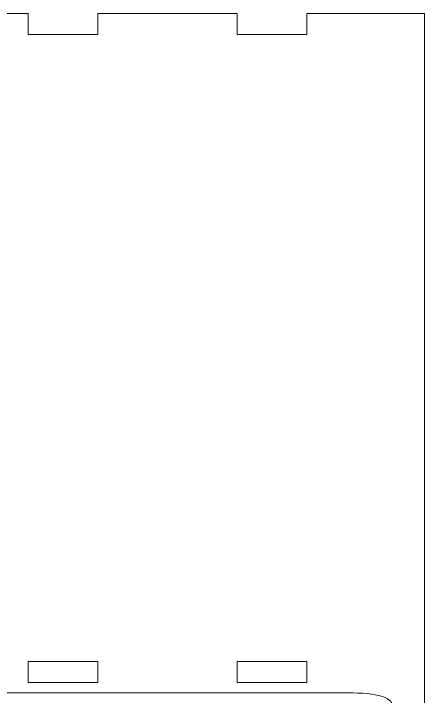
# Model space of a CAD drawing. Header units: millimetres. Extents: x -237 to 237, y -201 to 201.
# Drawn here: x 117.8 to 235.7, y 4.8 to 200.8 of the extents above; entities that cross this region are included whole.
import ezdxf

# ---------------------------------------------------------------- set-up
doc = ezdxf.new("R2010")
doc.units = ezdxf.units.MM
doc.header["$MEASUREMENT"] = 0
doc.layers.add('Layer 1', color=7, linetype='Continuous')

msp = doc.modelspace()

# ---------------------------------------------------------------- linework, layer by layer
at = {"layer": 'Layer 1', "color": 240, "lineweight": 9}
for points, knots in [([(81, 0.7738), (81, 0.7738), (81, 24.7738), (81, 24.7738), (81, 24.7738), (81, 24.7738), (87, 24.7738), (87, 24.7738), (87, 24.7738), (87, 24.7738), (87, 44.7738), (87, 44.7738), (87, 44.7738), (87, 44.7738), (81, 44.7738), (81, 44.7738), (81, 44.7738), (81, 44.7738), (81, 90.7738), (81, 90.7738), (81, 90.7738), (81, 90.7738), (87, 90.7738), (87, 90.7738), (87, 90.7738), (87, 90.7738), (87, 110.7738), (87, 110.7738), (87, 110.7738), (87, 110.7738), (81, 110.7738), (81, 110.7738), (81, 110.7738), (81, 110.7738), (81, 156.7738), (81, 156.7738), (81, 156.7738), (81, 156.7738), (87, 156.7738), (87, 156.7738), (87, 156.7738), (87, 156.7738), (87, 176.7738), (87, 176.7738), (87, 176.7738), (87, 176.7738), (81, 176.7738), (81, 176.7738), (81, 176.7738), (81, 176.7738), (81, 200.7738), (81, 200.7738), (81, 200.7738), (81, 200.7738), (122, 200.7738), (122, 200.7738), (122, 200.7738), (122, 200.7738), (122, 194.7738), (122, 194.7738), (122, 194.7738), (122, 194.7738), (142, 194.7738), (142, 194.7738), (142, 194.7738), (142, 194.7738), (142, 200.7738), (142, 200.7738), (142, 200.7738), (142, 200.7738), (182, 200.7738), (182, 200.7738), (182, 200.7738), (182, 200.7738), (182, 194.7738), (182, 194.7738), (182, 194.7738), (182, 194.7738), (202, 194.7738), (202, 194.7738), (202, 194.7738), (202, 194.7738), (202, 200.7738), (202, 200.7738), (202, 200.7738), (202, 200.7738), (235.7198, 200.7738), (235.7198, 200.7738), (235.7198, 200.7738), (235.7198, 200.7738), (235.7198, 0.7738), (235.7198, 0.7738), (235.7198, 0.7738), (235.7198, 0.7738), (226.9132, 0.7738), (226.9132, 0.7738), (226.9132, 0.7738), (226.9132, 5.4823), (220.5116, 5.7613), (212.2353, 5.7738), (212.2353, 5.7738), (212.2353, 5.7738), (209.7749, 5.7738), (209.7749, 5.7738), (209.7749, 5.7738), (209.7749, 5.7738), (209.7748, 5.7738), (209.7748, 5.7738), (209.7748, 5.7738), (209.7748, 5.7738), (192.6366, 5.7738), (192.6366, 5.7738), (192.6366, 5.7738), (192.6366, 5.7738), (175.4983, 5.7738), (175.4983, 5.7738), (175.4983, 5.7738), (175.4983, 5.7738), (158.3599, 5.7738), (158.3599, 5.7738), (158.3599, 5.7738), (158.3599, 5.7738), (141.2216, 5.7738), (141.2216, 5.7738), (141.2216, 5.7738), (141.2216, 5.7738), (124.0833, 5.7738), (124.0833, 5.7738), (124.0833, 5.7738), (118.3705, 5.7738), (112.6578, 5.7738), (106.945, 5.7738), (106.945, 5.7738), (106.945, 5.7738), (106.9449, 5.7738), (106.9449, 5.7738), (106.9449, 5.7738), (106.9449, 5.7738), (104.4845, 5.7738), (104.4845, 5.7738), (104.4845, 5.7738), (96.2082, 5.7613), (89.8066, 5.4823), (89.8066, 0.7738), (89.8066, 0.7738), (89.8066, 0.7738), (81, 0.7738), (81, 0.7738)], [0, 0, 0, 0, 0.02631579, 0.02631579, 0.02631579, 0.02631579, 0.05263158, 0.05263158, 0.05263158, 0.05263158, 0.07894737, 0.07894737, 0.07894737, 0.07894737, 0.10526316, 0.10526316, 0.10526316, 0.10526316, 0.13157895, 0.13157895, 0.13157895, 0.13157895, 0.15789474, 0.15789474, 0.15789474, 0.15789474, 0.18421053, 0.18421053, 0.18421053, 0.18421053, 0.21052632, 0.21052632, 0.21052632, 0.21052632, 0.23684211, 0.23684211, 0.23684211, 0.23684211, 0.26315789, 0.26315789, 0.26315789, 0.26315789, 0.28947368, 0.28947368, 0.28947368, 0.28947368, 0.31578947, 0.31578947, 0.31578947, 0.31578947, 0.34210526, 0.34210526, 0.34210526, 0.34210526, 0.36842105, 0.36842105, 0.36842105, 0.36842105, 0.39473684, 0.39473684, 0.39473684, 0.39473684, 0.42105263, 0.42105263, 0.42105263, 0.42105263, 0.44736842, 0.44736842, 0.44736842, 0.44736842, 0.47368421, 0.47368421, 0.47368421, 0.47368421, 0.5, 0.5, 0.5, 0.5, 0.52631579, 0.52631579, 0.52631579, 0.52631579, 0.55263158, 0.55263158, 0.55263158, 0.55263158, 0.57894737, 0.57894737, 0.57894737, 0.57894737, 0.60526316, 0.60526316, 0.60526316, 0.60526316, 0.63157895, 0.63157895, 0.63157895, 0.63157895, 0.65789474, 0.65789474, 0.65789474, 0.65789474, 0.68421053, 0.68421053, 0.68421053, 0.68421053, 0.71052632, 0.71052632, 0.71052632, 0.71052632, 0.73684211, 0.73684211, 0.73684211, 0.73684211, 0.76315789, 0.76315789, 0.76315789, 0.76315789, 0.78947368, 0.78947368, 0.78947368, 0.78947368, 0.81578947, 0.81578947, 0.81578947, 0.81578947, 0.84210526, 0.84210526, 0.84210526, 0.84210526, 0.86842105, 0.86842105, 0.86842105, 0.86842105, 0.89473684, 0.89473684, 0.89473684, 0.89473684, 0.92105263, 0.92105263, 0.92105263, 0.92105263, 0.94736842, 0.94736842, 0.94736842, 0.94736842, 1, 1, 1, 1]), ([(122, 14.7738), (122, 14.7738), (142, 14.7738), (142, 14.7738), (142, 14.7738), (142, 14.7738), (142, 8.7738), (142, 8.7738), (142, 8.7738), (142, 8.7738), (122, 8.7738), (122, 8.7738), (122, 8.7738), (122, 8.7738), (122, 14.7738), (122, 14.7738)], [0, 0, 0, 0, 0.2, 0.2, 0.2, 0.2, 0.4, 0.4, 0.4, 0.4, 0.6, 0.6, 0.6, 0.6, 1, 1, 1, 1]), ([(182, 14.7738), (182, 14.7738), (202, 14.7738), (202, 14.7738), (202, 14.7738), (202, 14.7738), (202, 8.7738), (202, 8.7738), (202, 8.7738), (202, 8.7738), (182, 8.7738), (182, 8.7738), (182, 8.7738), (182, 8.7738), (182, 14.7738), (182, 14.7738)], [0, 0, 0, 0, 0.2, 0.2, 0.2, 0.2, 0.4, 0.4, 0.4, 0.4, 0.6, 0.6, 0.6, 0.6, 1, 1, 1, 1])]:
    msp.add_open_spline(points, degree=3, knots=knots, dxfattribs=at)

doc.saveas('drawing.dxf')
